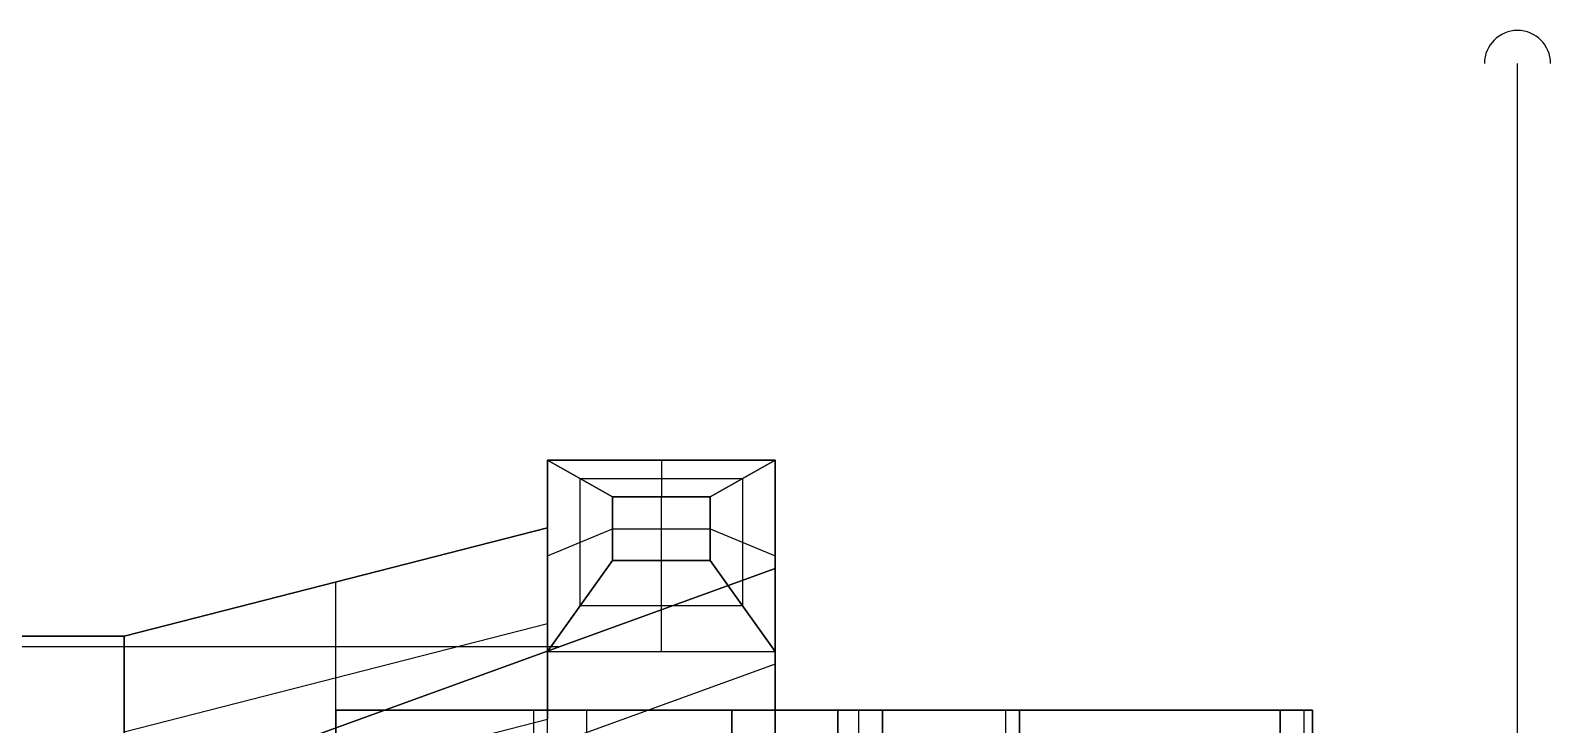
# Model space of a CAD drawing. Header units: inches. Extents: x 0 to 2.1, y -0.07 to 2.7.
# Drawn here: x 1.5597 to 1.6516, y 0.1715 to 0.2135 of the extents above; entities that cross this region are included whole.
import ezdxf

# ---------------------------------------------------------------- set-up
doc = ezdxf.new("R2010")
doc.units = ezdxf.units.IN
doc.header["$LTSCALE"] = 0.03937
doc.header["$MEASUREMENT"] = 0
doc.layers.add('freetronics11$components', color=254, linetype='Continuous', true_color=0xe6e6e6)
doc.layers.add('freetronics11$screen', color=52, linetype='Continuous', true_color=0xd7d71f)

msp = doc.modelspace()

# ---------------------------------------------------------------- linework, layer by layer
at = {"layer": 'freetronics11$components', "color": 254, "true_color": 0xe6e6e6}
for p, q in [((1.590945, 0.183417, -0.064189), (1.590945, 0.18751, -0.044934)), ((1.590945, 0.18751, -0.044934), (1.604724, 0.18751, -0.044934)), ((1.604724, 0.18751, -0.044934), (1.604724, 0.180962, -0.075742)), ((1.604724, 0.18751, -0.044934), (1.604724, 0.175957, -0.042478)), ((1.604724, 0.180962, -0.075742), (1.604724, 0.18751, -0.044934)), ((1.604724, 0.172683, -0.057882), (1.604724, 0.184236, -0.060338)), ((1.565354, 0.176869, -0.094997), (1.590945, 0.183417, -0.064189)), ((1.590945, 0.183417, -0.064189), (1.565354, 0.176869, -0.094997)), ((1.590945, 0.171864, -0.061733), (1.590945, 0.183417, -0.064189)), ((1.604724, 0.181734, -0.043706), (1.604724, 0.175185, -0.074514)), ((1.604724, 0.180962, -0.075742), (1.577165, 0.170975, -0.122724)), ((1.577165, 0.170975, -0.122724), (1.604724, 0.180962, -0.075742)), ((1.604724, 0.169409, -0.073286), (1.604724, 0.180962, -0.075742)), ((1.604724, 0.180962, -0.075742), (1.604724, 0.169409, -0.073286)), ((1.57815, 0.16859, -0.077137), (1.57815, 0.180143, -0.079593)), ((1.565354, 0.171092, -0.093769), (1.590945, 0.177641, -0.062961)), ((1.43937, 0.176869, -0.094997), (1.565354, 0.176869, -0.094997)), ((1.565354, 0.176869, -0.094997), (1.43937, 0.176869, -0.094997)), ((1.565354, 0.165316, -0.092541), (1.565354, 0.176869, -0.094997)), ((1.565354, 0.176869, -0.094997), (1.565354, 0.165316, -0.092541)), ((1.591692, 0.176239, -0.097959), (1.413033, 0.176239, -0.097959)), ((1.590945, 0.164416, -0.096777), (1.590945, 0.175968, -0.099233)), ((1.590945, 0.171864, -0.061733), (1.590945, 0.175957, -0.042478)), ((1.590945, 0.175957, -0.042478), (1.604724, 0.175957, -0.042478)), ((1.604724, 0.175957, -0.042478), (1.604724, 0.169409, -0.073286)), ((1.604724, 0.175957, -0.042478), (1.604724, 0.169409, -0.073286)), ((1.604724, 0.175185, -0.074514), (1.577165, 0.165199, -0.121496)), ((1.60851, 0.172399, -0.150583), (1.57815, 0.172399, -0.12212)), ((1.57815, 0.172399, -0.12212), (1.602087, 0.172399, -0.085899)), ((1.60851, 0.172399, -0.150583), (1.57815, 0.172399, -0.12212)), ((1.57815, 0.172399, -0.12212), (1.57815, 0.152714, -0.12212)), ((1.57815, 0.152714, -0.12212), (1.57815, 0.172399, -0.12212)), ((1.57815, 0.172399, -0.12212), (1.602087, 0.172399, -0.085899)), ((1.637205, 0.172399, -0.118773), (1.580361, 0.172399, -0.118773)), ((1.590118, 0.152714, -0.10401), (1.590118, 0.172399, -0.10401)), ((1.59333, 0.146808, -0.136351), (1.59333, 0.172399, -0.136351)), ((1.602087, 0.172399, -0.085899), (1.635251, 0.172399, -0.105233)), ((1.602087, 0.172399, -0.085899), (1.602087, 0.152714, -0.085899)), ((1.602087, 0.152714, -0.085899), (1.602087, 0.172399, -0.085899)), ((1.602087, 0.172399, -0.085899), (1.635251, 0.172399, -0.105233)), ((1.60851, 0.146808, -0.150583), (1.60851, 0.172399, -0.150583)), ((1.60851, 0.172399, -0.150583), (1.60851, 0.146808, -0.150583)), ((1.609755, 0.172399, -0.151372), (1.609755, 0.146808, -0.151372)), ((1.619488, 0.172399, -0.151647), (1.611203, 0.172399, -0.151647)), ((1.611203, 0.172399, -0.151647), (1.611203, 0.146808, -0.151647)), ((1.619488, 0.172399, -0.151647), (1.611203, 0.172399, -0.151647)), ((1.611203, 0.146808, -0.151647), (1.611203, 0.172399, -0.151647)), ((1.618669, 0.152714, -0.095566), (1.618669, 0.172399, -0.095566)), ((1.619488, 0.129092, -0.151647), (1.619488, 0.172399, -0.151647)), ((1.637205, 0.172399, -0.138655), (1.619488, 0.172399, -0.138655)), ((1.619488, 0.172399, -0.138655), (1.619488, 0.172399, -0.151647)), ((1.619488, 0.129092, -0.138655), (1.619488, 0.172399, -0.138655)), ((1.619488, 0.172399, -0.138655), (1.637205, 0.172399, -0.138655)), ((1.619488, 0.172399, -0.138655), (1.619488, 0.172399, -0.151647)), ((1.619488, 0.172399, -0.151647), (1.619488, 0.129092, -0.151647)), ((1.619488, 0.129092, -0.138655), (1.619488, 0.172399, -0.138655)), ((1.619488, 0.129092, -0.145151), (1.619488, 0.172399, -0.145151)), ((1.635251, 0.172399, -0.105233), (1.635251, 0.156651, -0.105233)), ((1.635251, 0.156651, -0.105233), (1.635251, 0.172399, -0.105233)), ((1.636681, 0.172399, -0.106673), (1.636681, 0.156651, -0.106673)), ((1.637205, 0.172399, -0.108634), (1.637205, 0.172399, -0.138655)), ((1.637205, 0.172399, -0.138655), (1.637205, 0.156651, -0.138655)), ((1.637205, 0.156651, -0.138655), (1.637205, 0.172399, -0.138655)), ((1.637205, 0.172399, -0.138655), (1.637205, 0.172399, -0.108634)), ((1.637205, 0.172399, -0.108634), (1.637205, 0.156651, -0.108634)), ((1.637205, 0.156651, -0.11523), (1.637205, 0.172399, -0.11523)), ((1.637205, 0.172399, -0.108634), (1.637205, 0.156651, -0.108634)), ((1.565354, 0.165316, -0.092541), (1.590945, 0.171864, -0.061733)), ((1.565354, 0.165316, -0.092541), (1.590945, 0.171864, -0.061733))]:
    msp.add_line(p, q, dxfattribs=at)
at = {"layer": 'freetronics11$components', "color": 105, "true_color": 0x5e8966}
for p, q in [((1.590945, 0.175957, -0.042478), (1.590945, 0.18751, -0.044934)), ((1.590945, 0.18751, -0.044934), (1.590945, 0.183417, -0.064189)), ((1.590945, 0.18751, -0.044934), (1.590945, 0.175957, -0.042478)), ((1.594882, 0.185296, -0.036414), (1.590945, 0.18751, -0.044934)), ((1.604724, 0.18751, -0.044934), (1.590945, 0.18751, -0.044934)), ((1.590945, 0.18751, -0.044934), (1.594882, 0.185296, -0.036414)), ((1.597835, 0.18751, -0.044934), (1.597835, 0.185296, -0.036414)), ((1.600787, 0.185296, -0.036414), (1.604724, 0.18751, -0.044934)), ((1.604724, 0.18751, -0.044934), (1.600787, 0.185296, -0.036414)), ((1.604724, 0.175957, -0.042478), (1.604724, 0.18751, -0.044934)), ((1.592913, 0.178701, -0.039037), (1.592913, 0.186403, -0.040674)), ((1.592913, 0.186403, -0.040674), (1.602756, 0.186403, -0.040674)), ((1.602756, 0.178701, -0.039037), (1.602756, 0.186403, -0.040674)), ((1.590945, 0.173911, -0.052106), (1.590945, 0.185464, -0.054561)), ((1.594882, 0.181445, -0.035595), (1.594882, 0.185296, -0.036414)), ((1.594882, 0.185296, -0.036414), (1.600787, 0.185296, -0.036414)), ((1.594882, 0.185296, -0.036414), (1.594882, 0.181445, -0.035595)), ((1.600787, 0.185296, -0.036414), (1.594882, 0.185296, -0.036414)), ((1.597835, 0.181445, -0.035595), (1.597835, 0.185296, -0.036414)), ((1.600787, 0.185296, -0.036414), (1.600787, 0.181445, -0.035595)), ((1.600787, 0.181445, -0.035595), (1.600787, 0.185296, -0.036414)), ((1.590945, 0.183417, -0.064189), (1.590945, 0.171864, -0.061733)), ((1.590945, 0.181734, -0.043706), (1.594882, 0.183371, -0.036004)), ((1.594882, 0.183371, -0.036004), (1.600787, 0.183371, -0.036004)), ((1.600787, 0.183371, -0.036004), (1.604724, 0.181734, -0.043706)), ((1.590945, 0.177641, -0.062961), (1.590945, 0.181734, -0.043706)), ((1.590945, 0.175957, -0.042478), (1.594882, 0.181445, -0.035595)), ((1.594882, 0.181445, -0.035595), (1.590945, 0.175957, -0.042478)), ((1.600787, 0.181445, -0.035595), (1.594882, 0.181445, -0.035595)), ((1.594882, 0.181445, -0.035595), (1.600787, 0.181445, -0.035595)), ((1.597835, 0.175957, -0.042478), (1.597835, 0.181445, -0.035595)), ((1.600787, 0.181445, -0.035595), (1.604724, 0.175957, -0.042478)), ((1.604724, 0.175957, -0.042478), (1.600787, 0.181445, -0.035595)), ((1.602756, 0.178701, -0.039037), (1.592913, 0.178701, -0.039037)), ((1.590945, 0.171864, -0.061733), (1.590945, 0.175957, -0.042478)), ((1.590945, 0.175957, -0.042478), (1.604724, 0.175957, -0.042478))]:
    msp.add_line(p, q, dxfattribs=at)
at = {"layer": 'freetronics11$components', "color": 254, "true_color": 0xe6e6e6, "extrusion": (0, 1, 0)}
for centre, start, end in [((-1.611203, -0.14771, 0.172399), 270, 313.15239), ((-1.611203, -0.14771, 0.172399), 270, 313.15239), ((-1.633268, -0.108634, 0.172399), 120.24046, 180), ((-1.633268, -0.108634, 0.172399), 120.24046, 180)]:
    msp.add_arc(centre, 0.003937, start, end, dxfattribs=at)
at = {"layer": 'freetronics11$screen'}
msp.add_line((1.649606, 0.128819, -0.064204), (1.649606, 0.211496, -0.064204), dxfattribs=at)
msp.add_arc((1.649606, 0.211496, -0.064204), 0.002, 0, 180, dxfattribs=at)

doc.saveas('drawing.dxf')
